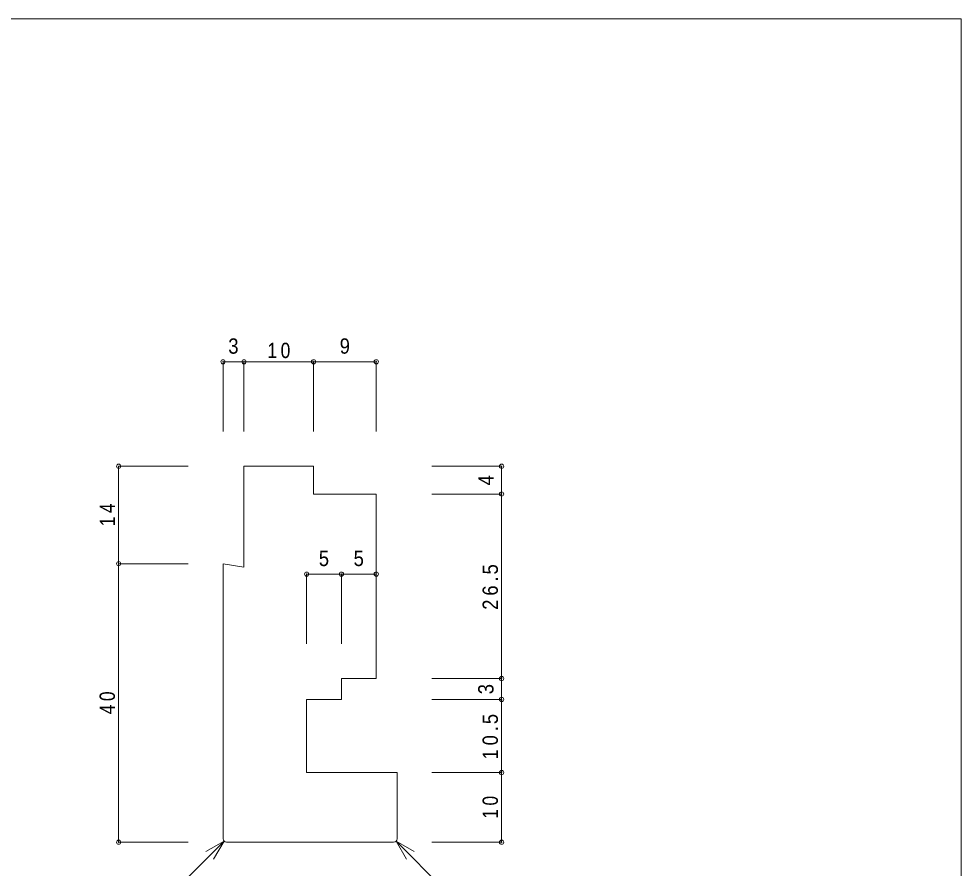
# Model space of a CAD drawing. Units: millimetres on the paper. Extents: x -141 to 141, y -98 to 98.
# Drawn here: x 5.7 to 141, y -24.5 to 97.5 of the extents above; entities that cross this region are included whole.
import ezdxf
from ezdxf.enums import TextEntityAlignment as Align

# ---------------------------------------------------------------- set-up
doc = ezdxf.new("R2010")
doc.units = ezdxf.units.MM
doc.header["$PDMODE"] = 32
doc.header["$PDSIZE"] = 0.6
for name, color, linetype, lineweight in [('0-0_ＫＢ製品', 2, 'Continuous', 9), ('0-3_寸法', 4, 'Continuous', 9), ('0-4_引出線字', 4, 'Continuous', 9), ('F-0_図面枠', 5, 'Continuous', 9)]:
    doc.layers.add(name, color=color, linetype=linetype, lineweight=lineweight)
doc.styles.add('HGｺﾞｼｯｸM', font='')
doc.styles.get('HGｺﾞｼｯｸM').set_extended_font_data('HGｺﾞｼｯｸM')

msp = doc.modelspace()

# ---------------------------------------------------------------- linework, layer by layer
at = {"layer": '0-0_ＫＢ製品'}
for p, q in [((38, 33.25), (38, 18.75)), ((38, 33.25), (48, 33.25)), ((48, 29.25), (48, 33.25)), ((48, 29.25), (57, 29.25)), ((57, 29.25), (57, 2.75)), ((35, -20.25), (35, 19.25)), ((38, 18.75), (35, 19.25)), ((52, 2.75), (52, -0.25)), ((52, 2.75), (57, 2.75)), ((60, -10.75), (47, -10.75)), ((60, -20.25), (60, -10.75)), ((35.5, -20.75), (59.5, -20.75))]:
    msp.add_line(p, q, dxfattribs=at)
msp.add_lwpolyline([(52, -0.25), (47, -0.25), (47, -10.75)], dxfattribs=at)
for centre, start, end in [((35.5, -20.25), 180, 270), ((59.5, -20.25), 270, 0)]:
    msp.add_arc(centre, 0.5, start, end, dxfattribs=at)
at = {"layer": '0-3_寸法'}
for p, q in [((35, 48.25), (38, 48.25)), ((35, 48.25), (35, 38.25)), ((38, 48.25), (38, 38.25)), ((38, 48.25), (48, 48.25)), ((48, 48.25), (48, 38.25)), ((48, 48.25), (57, 48.25)), ((57, 48.25), (57, 38.25)), ((20, 33.25), (20, 19.25)), ((20, 33.25), (30, 33.25)), ((75, 33.25), (65, 33.25)), ((75, 29.25), (75, 33.25)), ((75, 29.25), (65, 29.25)), ((75, 2.75), (75, 29.25)), ((20, 19.25), (30, 19.25)), ((20, 19.25), (20, -20.75)), ((52, 17.75), (47, 17.75)), ((47, 17.75), (47, 7.75)), ((57, 17.75), (52, 17.75)), ((52, 17.75), (52, 7.75)), ((57, 17.75), (57, 7.75)), ((75, 2.75), (65, 2.75)), ((75, -0.25), (75, 2.75)), ((75, -0.25), (65, -0.25)), ((75, -10.75), (75, -0.25)), ((75, -10.75), (65, -10.75)), ((75, -20.75), (75, -10.75)), ((20, -20.75), (30, -20.75)), ((75, -20.75), (65, -20.75))]:
    msp.add_line(p, q, dxfattribs=at)
for p in [(35, 48.25), (38, 48.25), (48, 48.25), (57, 48.25), (20, 33.25), (75, 33.25), (75, 29.25), (20, 19.25), (47, 17.75), (52, 17.75), (57, 17.75), (75, 2.75), (75, -0.25), (75, -10.75), (20, -20.75), (75, -20.75)]:
    msp.add_point(p, dxfattribs=at)
at = {"layer": '0-4_引出線字'}
for p, q in [((35.146, -20.604), (20, -35.75)), ((35.146, -20.604), (32.548, -22.104)), ((35.146, -20.604), (33.646, -23.202)), ((59.854, -20.604), (75, -35.75)), ((59.854, -20.604), (62.452, -22.104)), ((59.854, -20.604), (61.354, -23.202))]:
    msp.add_line(p, q, dxfattribs=at)
at = {"layer": 'F-0_図面枠'}
for p, q in [((-141, 97.5), (141, 97.5)), ((141, 97.5), (141, -97.5))]:
    msp.add_line(p, q, dxfattribs=at)

# ---------------------------------------------------------------- texts
at = {"layer": '0-3_寸法', "color": 7, "style": 'HGｺﾞｼｯｸM', "width": 0.9}
for s, p in [('3', (35.75, 48.75)), ('9', (51.75, 48.75)), ('5', (48.75, 18.25)), ('5', (53.75, 18.25))]:
    msp.add_text(s, height=2.199, dxfattribs=at).set_placement(p, align=Align.BOTTOM_LEFT)
for s, p in [('4', (74.5, 30.5)), ('3', (74.5, 0.5))]:
    msp.add_text(s, height=2.199, rotation=90, dxfattribs=at).set_placement(p, align=Align.BOTTOM_LEFT)
at = {"layer": '0-3_寸法', "color": 7, "insert": (41.375, 48.75), "char_height": 2.199, "attachment_point": 7, "style": 'HGｺﾞｼｯｸM'}
msp.add_mtext('\\T1.36;\\W0.85;10', dxfattribs=at)
at = {"layer": '0-3_寸法', "color": 7, "char_height": 2.199, "attachment_point": 7, "rotation": 90, "style": 'HGｺﾞｼｯｸM'}
for s, insert in [('\\T1.36;\\W0.85;14', (19.5, 24.625)), ('\\T1.38;\\W0.9;26.5', (74.5, 12.625)), ('\\T1.36;\\W0.85;40', (19.5, -2.375)), ('\\T1.38;\\W0.9;10.5', (74.5, -8.875)), ('\\T1.36;\\W0.85;10', (74.5, -17.375))]:
    msp.add_mtext(s, dxfattribs=dict(at, insert=insert))

doc.saveas('drawing.dxf')
